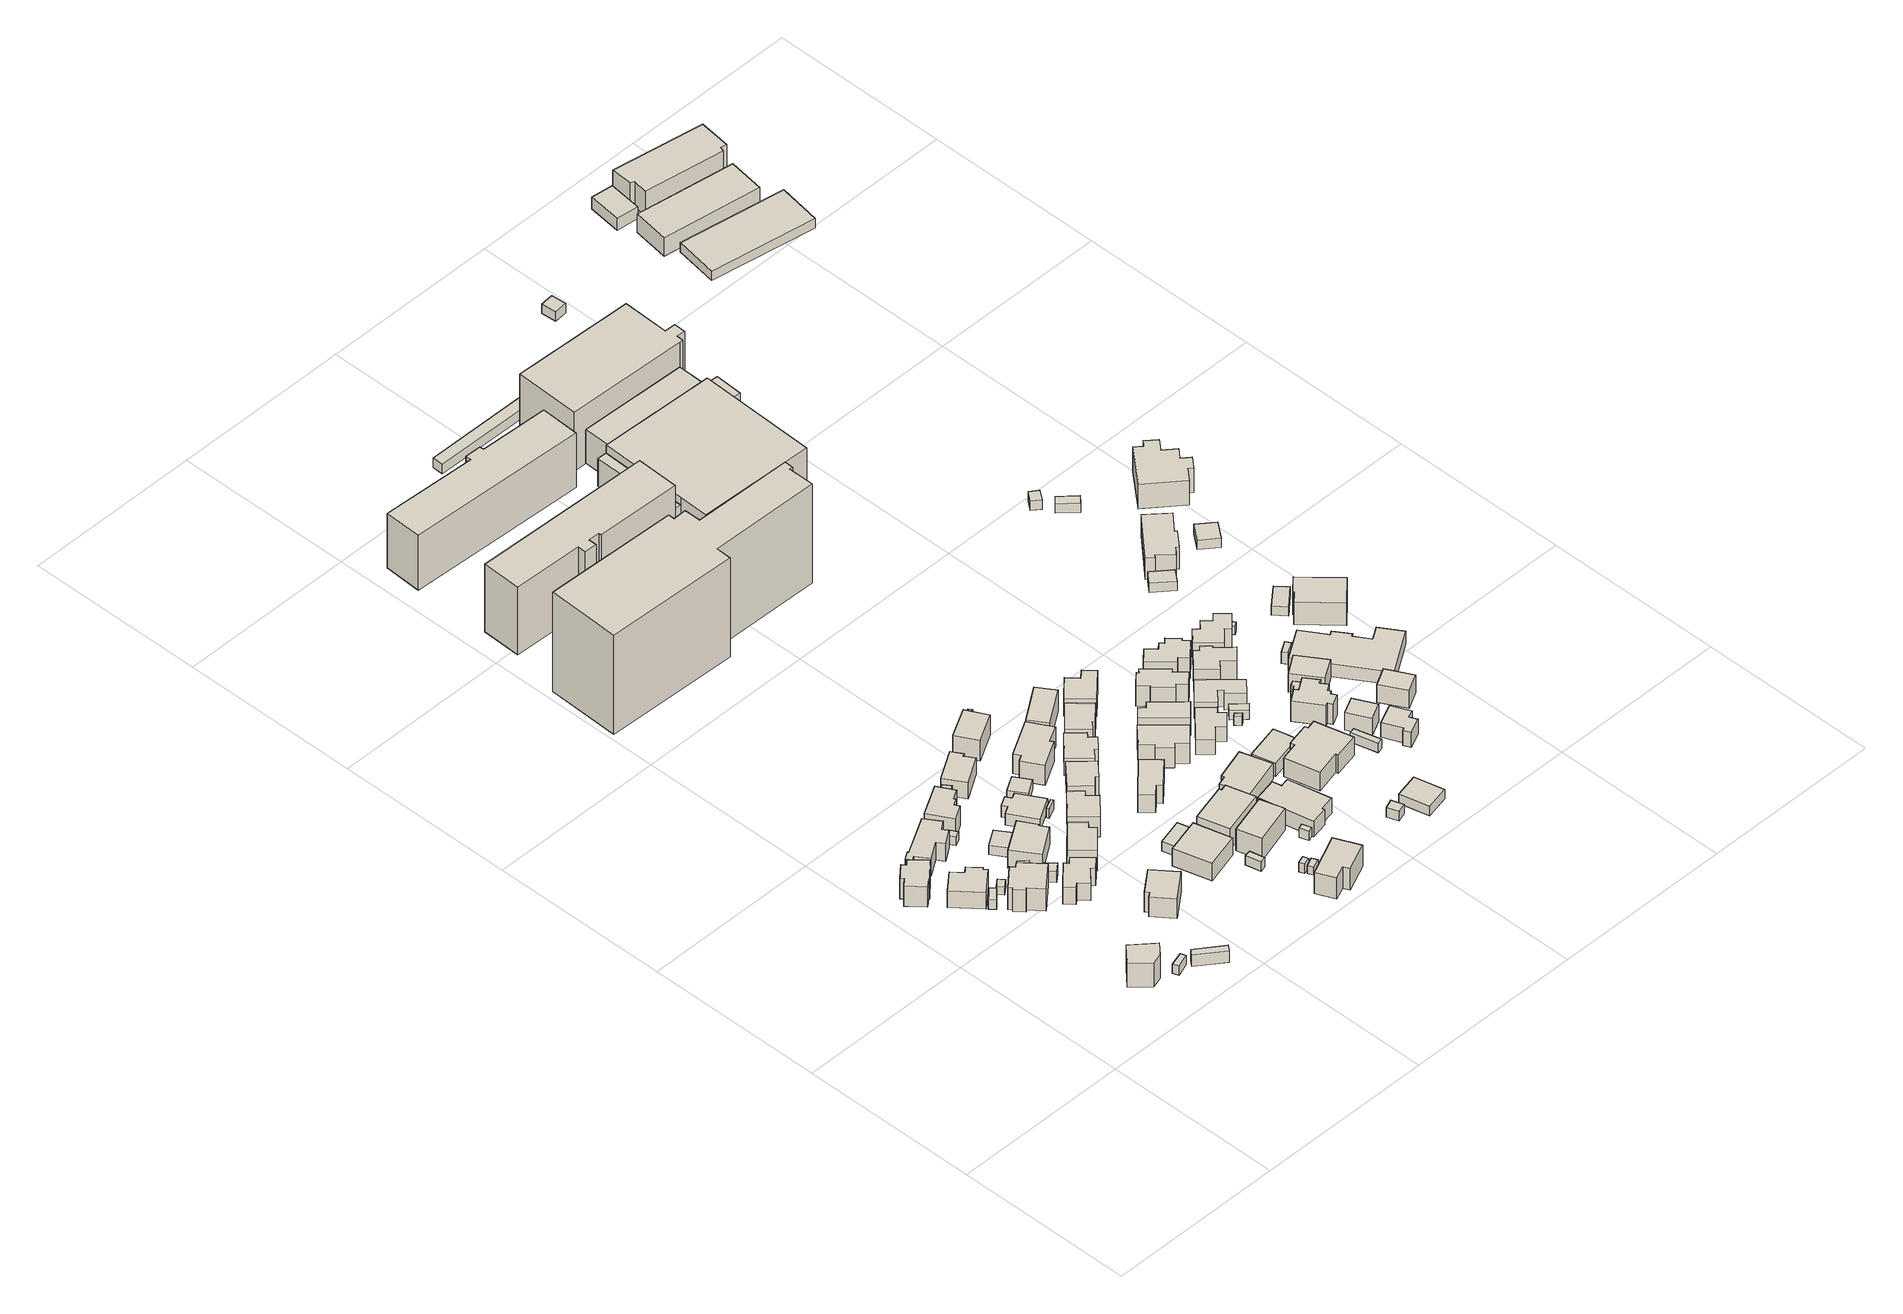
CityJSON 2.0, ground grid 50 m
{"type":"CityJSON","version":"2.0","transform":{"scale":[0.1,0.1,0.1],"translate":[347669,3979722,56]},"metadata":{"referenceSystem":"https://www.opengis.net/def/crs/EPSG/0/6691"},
"CityObjects":{
"building1":{"type":"Building","attributes":{"measuredHeight":8.4},"geometry":[{"type":"Solid","lod":"1","boundaries":[[[[0,1,2,3,4]],[[3,5,6,4]],[[2,7,5,3]],[[1,8,7,2]],[[0,9,8,1]],[[4,6,9,0]],[[5,7,8,9,6]]]]}]},
"building2":{"type":"Building","attributes":{"measuredHeight":7.8},"geometry":[{"type":"Solid","lod":"1","boundaries":[[[[10,11,12,13,14,15,16,17,18,19]],[[18,20,21,19]],[[17,22,20,18]],[[16,23,22,17]],[[15,24,23,16]],[[14,25,24,15]],[[13,26,25,14]],[[12,27,26,13]],[[11,28,27,12]],[[10,29,28,11]],[[19,21,29,10]],[[20,22,23,24,25,26,27,28,29,21]]]]}]},
"building3":{"type":"Building","attributes":{"measuredHeight":7.4},"geometry":[{"type":"Solid","lod":"1","boundaries":[[[[30,31,32,33,34,35,36,37]],[[36,38,39,37]],[[35,40,38,36]],[[34,41,40,35]],[[33,42,41,34]],[[32,43,42,33]],[[31,44,43,32]],[[30,45,44,31]],[[37,39,45,30]],[[38,40,41,42,43,44,45,39]]]]}]},
"building4":{"type":"Building","attributes":{"measuredHeight":3},"geometry":[{"type":"Solid","lod":"1","boundaries":[[[[46,47,48,49]],[[48,50,51,49]],[[47,52,50,48]],[[46,53,52,47]],[[49,51,53,46]],[[50,52,53,51]]]]}]},
"building5":{"type":"Building","attributes":{"measuredHeight":2.9},"geometry":[{"type":"Solid","lod":"1","boundaries":[[[[54,55,56,57]],[[56,58,59,57]],[[55,60,58,56]],[[54,61,60,55]],[[57,59,61,54]],[[58,60,61,59]]]]}]},
"building6":{"type":"Building","attributes":{"measuredHeight":2.5},"geometry":[{"type":"Solid","lod":"1","boundaries":[[[[62,63,64,65]],[[64,66,67,65]],[[63,68,66,64]],[[62,69,68,63]],[[65,67,69,62]],[[66,68,69,67]]]]}]},
"building7":{"type":"Building","attributes":{"measuredHeight":8.2},"geometry":[{"type":"Solid","lod":"1","boundaries":[[[[70,71,72,73,74,75,76,77,78,79]],[[78,80,81,79]],[[77,82,80,78]],[[76,83,82,77]],[[75,84,83,76]],[[74,85,84,75]],[[73,86,85,74]],[[72,87,86,73]],[[71,88,87,72]],[[70,89,88,71]],[[79,81,89,70]],[[80,82,83,84,85,86,87,88,89,81]]]]}]},
"building8":{"type":"Building","attributes":{"measuredHeight":3.7},"geometry":[{"type":"Solid","lod":"1","boundaries":[[[[90,91,92,93]],[[92,94,95,93]],[[91,96,94,92]],[[90,97,96,91]],[[93,95,97,90]],[[94,96,97,95]]]]}]},
"building9":{"type":"Building","attributes":{"measuredHeight":7.3},"geometry":[{"type":"Solid","lod":"1","boundaries":[[[[98,99,100,101,102,103,104,105,106,107,108,109]],[[108,110,111,109]],[[107,112,110,108]],[[106,113,112,107]],[[105,114,113,106]],[[104,115,114,105]],[[103,116,115,104]],[[102,117,116,103]],[[101,118,117,102]],[[100,119,118,101]],[[99,120,119,100]],[[98,121,120,99]],[[109,111,121,98]],[[110,112,113,114,115,116,117,118,119,120,121,111]]]]}]},
"building10":{"type":"Building","attributes":{"measuredHeight":4},"geometry":[{"type":"Solid","lod":"1","boundaries":[[[[122,123,124,125]],[[124,126,127,125]],[[123,128,126,124]],[[122,129,128,123]],[[125,127,129,122]],[[126,128,129,127]]]]}]},
"building11":{"type":"Building","attributes":{"measuredHeight":3.6},"geometry":[{"type":"Solid","lod":"1","boundaries":[[[[130,131,132,133]],[[132,134,135,133]],[[131,136,134,132]],[[130,137,136,131]],[[133,135,137,130]],[[134,136,137,135]]]]}]},
"building12":{"type":"Building","attributes":{"measuredHeight":2.8},"geometry":[{"type":"Solid","lod":"1","boundaries":[[[[138,139,140,141]],[[140,142,143,141]],[[139,144,142,140]],[[138,145,144,139]],[[141,143,145,138]],[[142,144,145,143]]]]}]},
"building13":{"type":"Building","attributes":{"measuredHeight":7},"geometry":[{"type":"Solid","lod":"1","boundaries":[[[[146,147,148,149,150,151,152,153,154,155]],[[154,156,157,155]],[[153,158,156,154]],[[152,159,158,153]],[[151,160,159,152]],[[150,161,160,151]],[[149,162,161,150]],[[148,163,162,149]],[[147,164,163,148]],[[146,165,164,147]],[[155,157,165,146]],[[156,158,159,160,161,162,163,164,165,157]]]]}]},
"building14":{"type":"Building","attributes":{"measuredHeight":3},"geometry":[{"type":"Solid","lod":"1","boundaries":[[[[166,167,168,169]],[[168,170,171,169]],[[167,172,170,168]],[[166,173,172,167]],[[169,171,173,166]],[[170,172,173,171]]]]}]},
"building15":{"type":"Building","attributes":{"measuredHeight":7.4},"geometry":[{"type":"Solid","lod":"1","boundaries":[[[[174,175,176,177,178,179]],[[178,180,181,179]],[[177,182,180,178]],[[176,183,182,177]],[[175,184,183,176]],[[174,185,184,175]],[[179,181,185,174]],[[180,182,183,184,185,181]]]]}]},
"building16":{"type":"Building","attributes":{"measuredHeight":7.4},"geometry":[{"type":"Solid","lod":"1","boundaries":[[[[186,187,188,189,190,191,192,193]],[[192,194,195,193]],[[191,196,194,192]],[[190,197,196,191]],[[189,198,197,190]],[[188,199,198,189]],[[187,200,199,188]],[[186,201,200,187]],[[193,195,201,186]],[[194,196,197,198,199,200,201,195]]]]}]},
"building17":{"type":"Building","attributes":{"measuredHeight":7.5},"geometry":[{"type":"Solid","lod":"1","boundaries":[[[[202,203,204,205,206,207]],[[206,208,209,207]],[[205,210,208,206]],[[204,211,210,205]],[[203,212,211,204]],[[202,213,212,203]],[[207,209,213,202]],[[208,210,211,212,213,209]]]]}]},
"building18":{"type":"Building","attributes":{"measuredHeight":7.8},"geometry":[{"type":"Solid","lod":"1","boundaries":[[[[214,215,216,217,218,219]],[[218,220,221,219]],[[217,222,220,218]],[[216,223,222,217]],[[215,224,223,216]],[[214,225,224,215]],[[219,221,225,214]],[[220,222,223,224,225,221]]]]}]},
"building19":{"type":"Building","attributes":{"measuredHeight":4.4},"geometry":[{"type":"Solid","lod":"1","boundaries":[[[[226,227,228,229]],[[228,230,231,229]],[[227,232,230,228]],[[226,233,232,227]],[[229,231,233,226]],[[230,232,233,231]]]]}]},
"building20":{"type":"Building","attributes":{"measuredHeight":2.8},"geometry":[{"type":"Solid","lod":"1","boundaries":[[[[234,235,236,237]],[[236,238,239,237]],[[235,240,238,236]],[[234,241,240,235]],[[237,239,241,234]],[[238,240,241,239]]]]}]},
"building21":{"type":"Building","attributes":{"measuredHeight":3.6},"geometry":[{"type":"Solid","lod":"1","boundaries":[[[[242,243,244,245,246,247,248,249]],[[248,250,251,249]],[[247,252,250,248]],[[246,253,252,247]],[[245,254,253,246]],[[244,255,254,245]],[[243,256,255,244]],[[242,257,256,243]],[[249,251,257,242]],[[250,252,253,254,255,256,257,251]]]]}]},
"building22":{"type":"Building","attributes":{"measuredHeight":7.2},"geometry":[{"type":"Solid","lod":"1","boundaries":[[[[258,259,260,261,262,263]],[[262,264,265,263]],[[261,266,264,262]],[[260,267,266,261]],[[259,268,267,260]],[[258,269,268,259]],[[263,265,269,258]],[[264,266,267,268,269,265]]]]}]},
"building23":{"type":"Building","attributes":{"measuredHeight":3},"geometry":[{"type":"Solid","lod":"1","boundaries":[[[[270,271,272,273]],[[272,274,275,273]],[[271,276,274,272]],[[270,277,276,271]],[[273,275,277,270]],[[274,276,277,275]]]]}]},
"building24":{"type":"Building","attributes":{"measuredHeight":7.9},"geometry":[{"type":"Solid","lod":"1","boundaries":[[[[278,279,280,281,282,283]],[[282,284,285,283]],[[281,286,284,282]],[[280,287,286,281]],[[279,288,287,280]],[[278,289,288,279]],[[283,285,289,278]],[[284,286,287,288,289,285]]]]}]},
"building25":{"type":"Building","attributes":{"measuredHeight":3},"geometry":[{"type":"Solid","lod":"1","boundaries":[[[[290,291,292,293]],[[292,294,295,293]],[[291,296,294,292]],[[290,297,296,291]],[[293,295,297,290]],[[294,296,297,295]]]]}]},
"building26":{"type":"Building","attributes":{"measuredHeight":7.1},"geometry":[{"type":"Solid","lod":"1","boundaries":[[[[298,299,300,301]],[[300,302,303,301]],[[299,304,302,300]],[[298,305,304,299]],[[301,303,305,298]],[[302,304,305,303]]]]}]},
"building27":{"type":"Building","attributes":{"measuredHeight":3.6},"geometry":[{"type":"Solid","lod":"1","boundaries":[[[[306,307,308,309]],[[308,310,311,309]],[[307,312,310,308]],[[306,313,312,307]],[[309,311,313,306]],[[310,312,313,311]]]]}]},
"building28":{"type":"Building","attributes":{"measuredHeight":3},"geometry":[{"type":"Solid","lod":"1","boundaries":[[[[314,315,316,317]],[[316,318,319,317]],[[315,320,318,316]],[[314,321,320,315]],[[317,319,321,314]],[[318,320,321,319]]]]}]},
"building29":{"type":"Building","attributes":{"measuredHeight":3},"geometry":[{"type":"Solid","lod":"1","boundaries":[[[[322,323,324,325]],[[324,326,327,325]],[[323,328,326,324]],[[322,329,328,323]],[[325,327,329,322]],[[326,328,329,327]]]]}]},
"building30":{"type":"Building","attributes":{"measuredHeight":7.3},"geometry":[{"type":"Solid","lod":"1","boundaries":[[[[330,331,332,333,334,335]],[[334,336,337,335]],[[333,338,336,334]],[[332,339,338,333]],[[331,340,339,332]],[[330,341,340,331]],[[335,337,341,330]],[[336,338,339,340,341,337]]]]}]},
"building31":{"type":"Building","attributes":{"measuredHeight":2.5},"geometry":[{"type":"Solid","lod":"1","boundaries":[[[[342,343,344,345]],[[344,346,347,345]],[[343,348,346,344]],[[342,349,348,343]],[[345,347,349,342]],[[346,348,349,347]]]]}]},
"building32":{"type":"Building","attributes":{"measuredHeight":8.1},"geometry":[{"type":"Solid","lod":"1","boundaries":[[[[350,351,352,353,354,355]],[[354,356,357,355]],[[353,358,356,354]],[[352,359,358,353]],[[351,360,359,352]],[[350,361,360,351]],[[355,357,361,350]],[[356,358,359,360,361,357]]]]}]},
"building33":{"type":"Building","attributes":{"measuredHeight":7.7},"geometry":[{"type":"Solid","lod":"1","boundaries":[[[[362,363,364,365]],[[364,366,367,365]],[[363,368,366,364]],[[362,369,368,363]],[[365,367,369,362]],[[366,368,369,367]]]]}]},
"building34":{"type":"Building","attributes":{"measuredHeight":7.8},"geometry":[{"type":"Solid","lod":"1","boundaries":[[[[370,371,372,373,374,375,376,377]],[[376,378,379,377]],[[375,380,378,376]],[[374,381,380,375]],[[373,382,381,374]],[[372,383,382,373]],[[371,384,383,372]],[[370,385,384,371]],[[377,379,385,370]],[[378,380,381,382,383,384,385,379]]]]}]},
"building35":{"type":"Building","attributes":{"measuredHeight":7.5},"geometry":[{"type":"Solid","lod":"1","boundaries":[[[[386,387,388,389]],[[388,390,391,389]],[[387,392,390,388]],[[386,393,392,387]],[[389,391,393,386]],[[390,392,393,391]]]]}]},
"building36":{"type":"Building","attributes":{"measuredHeight":7},"geometry":[{"type":"Solid","lod":"1","boundaries":[[[[394,395,396,397,398,399]],[[398,400,401,399]],[[397,402,400,398]],[[396,403,402,397]],[[395,404,403,396]],[[394,405,404,395]],[[399,401,405,394]],[[400,402,403,404,405,401]]]]}]},
"building37":{"type":"Building","attributes":{"measuredHeight":31.6},"geometry":[{"type":"Solid","lod":"1","boundaries":[[[[406,407,408,409,410,411,412,413,414,415,416,417]],[[416,418,419,417]],[[415,420,418,416]],[[414,421,420,415]],[[413,422,421,414]],[[412,423,422,413]],[[411,424,423,412]],[[410,425,424,411]],[[409,426,425,410]],[[408,427,426,409]],[[407,428,427,408]],[[406,429,428,407]],[[417,419,429,406]],[[418,420,421,422,423,424,425,426,427,428,429,419]]]]}]},
"building38":{"type":"Building","attributes":{"measuredHeight":7.1},"geometry":[{"type":"Solid","lod":"1","boundaries":[[[[430,431,432,433,434,435]],[[434,436,437,435]],[[433,438,436,434]],[[432,439,438,433]],[[431,440,439,432]],[[430,441,440,431]],[[435,437,441,430]],[[436,438,439,440,441,437]]]]}]},
"building39":{"type":"Building","attributes":{"measuredHeight":7.2},"geometry":[{"type":"Solid","lod":"1","boundaries":[[[[442,443,444,445,446,447,448,449]],[[448,450,451,449]],[[447,452,450,448]],[[446,453,452,447]],[[445,454,453,446]],[[444,455,454,445]],[[443,456,455,444]],[[442,457,456,443]],[[449,451,457,442]],[[450,452,453,454,455,456,457,451]]]]}]},
"building40":{"type":"Building","attributes":{"measuredHeight":3},"geometry":[{"type":"Solid","lod":"1","boundaries":[[[[458,459,460,461]],[[460,462,463,461]],[[459,464,462,460]],[[458,465,464,459]],[[461,463,465,458]],[[462,464,465,463]]]]}]},
"building41":{"type":"Building","attributes":{"measuredHeight":21.5},"geometry":[{"type":"Solid","lod":"1","boundaries":[[[[466,467,468,469,470,471,472,473,474,475,476]],[[475,477,478,476]],[[474,479,477,475]],[[473,480,479,474]],[[472,481,480,473]],[[471,482,481,472]],[[470,483,482,471]],[[469,484,483,470]],[[468,485,484,469]],[[467,486,485,468]],[[466,487,486,467]],[[476,478,487,466]],[[477,479,480,481,482,483,484,485,486,487,478]]]]}]},
"building42":{"type":"Building","attributes":{"measuredHeight":3},"geometry":[{"type":"Solid","lod":"1","boundaries":[[[[488,489,490,491]],[[490,492,493,491]],[[489,494,492,490]],[[488,495,494,489]],[[491,493,495,488]],[[492,494,495,493]]]]}]},
"building43":{"type":"Building","attributes":{"measuredHeight":7.4},"geometry":[{"type":"Solid","lod":"1","boundaries":[[[[496,497,498,499]],[[498,500,501,499]],[[497,502,500,498]],[[496,503,502,497]],[[499,501,503,496]],[[500,502,503,501]]]]}]},
"building44":{"type":"Building","attributes":{"measuredHeight":6.2},"geometry":[{"type":"Solid","lod":"1","boundaries":[[[[504,505,506,507,508,509,510,511]],[[510,512,513,511]],[[509,514,512,510]],[[508,515,514,509]],[[507,516,515,508]],[[506,517,516,507]],[[505,518,517,506]],[[504,519,518,505]],[[511,513,519,504]],[[512,514,515,516,517,518,519,513]]]]}]},
"building45":{"type":"Building","attributes":{"measuredHeight":7.2},"geometry":[{"type":"Solid","lod":"1","boundaries":[[[[520,521,522,523,524,525]],[[524,526,527,525]],[[523,528,526,524]],[[522,529,528,523]],[[521,530,529,522]],[[520,531,530,521]],[[525,527,531,520]],[[526,528,529,530,531,527]]]]}]},
"building46":{"type":"Building","attributes":{"name":"私立武蔵越生高等学校","measuredHeight":17.4},"geometry":[{"type":"Solid","lod":"1","boundaries":[[[[532,533,534,535,536,537,538,539]],[[538,540,541,539]],[[537,542,540,538]],[[536,543,542,537]],[[535,544,543,536]],[[534,545,544,535]],[[533,546,545,534]],[[532,547,546,533]],[[539,541,547,532]],[[540,542,543,544,545,546,547,541]]]]}]},
"building47":{"type":"Building","attributes":{"measuredHeight":6.9},"geometry":[{"type":"Solid","lod":"1","boundaries":[[[[548,549,550,551,552,553]],[[552,554,555,553]],[[551,556,554,552]],[[550,557,556,551]],[[549,558,557,550]],[[548,559,558,549]],[[553,555,559,548]],[[554,556,557,558,559,555]]]]}]},
"building48":{"type":"Building","attributes":{"measuredHeight":7.2},"geometry":[{"type":"Solid","lod":"1","boundaries":[[[[560,561,562,563,564,565,566,567]],[[566,568,569,567]],[[565,570,568,566]],[[564,571,570,565]],[[563,572,571,564]],[[562,573,572,563]],[[561,574,573,562]],[[560,575,574,561]],[[567,569,575,560]],[[568,570,571,572,573,574,575,569]]]]}]},
"building49":{"type":"Building","attributes":{"measuredHeight":6.7},"geometry":[{"type":"Solid","lod":"1","boundaries":[[[[576,577,578,579,580,581]],[[580,582,583,581]],[[579,584,582,580]],[[578,585,584,579]],[[577,586,585,578]],[[576,587,586,577]],[[581,583,587,576]],[[582,584,585,586,587,583]]]]}]},
"building50":{"type":"Building","attributes":{"measuredHeight":3},"geometry":[{"type":"Solid","lod":"1","boundaries":[[[[588,589,590,591]],[[590,592,593,591]],[[589,594,592,590]],[[588,595,594,589]],[[591,593,595,588]],[[592,594,595,593]]]]}]},
"building51":{"type":"Building","attributes":{"measuredHeight":9.4},"geometry":[{"type":"Solid","lod":"1","boundaries":[[[[596,597,598,599,600,601,602,603,604,605,606,607]],[[606,608,609,607]],[[605,610,608,606]],[[604,611,610,605]],[[603,612,611,604]],[[602,613,612,603]],[[601,614,613,602]],[[600,615,614,601]],[[599,616,615,600]],[[598,617,616,599]],[[597,618,617,598]],[[596,619,618,597]],[[607,609,619,596]],[[608,610,611,612,613,614,615,616,617,618,619,609]]]]}]},
"building52":{"type":"Building","attributes":{"measuredHeight":7.1},"geometry":[{"type":"Solid","lod":"1","boundaries":[[[[620,621,622,623,624,625]],[[624,626,627,625]],[[623,628,626,624]],[[622,629,628,623]],[[621,630,629,622]],[[620,631,630,621]],[[625,627,631,620]],[[626,628,629,630,631,627]]]]}]},
"building53":{"type":"Building","attributes":{"measuredHeight":6.5},"geometry":[{"type":"Solid","lod":"1","boundaries":[[[[632,633,634,635,636,637,638,639]],[[638,640,641,639]],[[637,642,640,638]],[[636,643,642,637]],[[635,644,643,636]],[[634,645,644,635]],[[633,646,645,634]],[[632,647,646,633]],[[639,641,647,632]],[[640,642,643,644,645,646,647,641]]]]}]},
"building54":{"type":"Building","attributes":{"measuredHeight":5.3},"geometry":[{"type":"Solid","lod":"1","boundaries":[[[[648,649,650,651]],[[650,652,653,651]],[[649,654,652,650]],[[648,655,654,649]],[[651,653,655,648]],[[652,654,655,653]]]]}]},
"building55":{"type":"Building","attributes":{"measuredHeight":7.8},"geometry":[{"type":"Solid","lod":"1","boundaries":[[[[656,657,658,659,660,661,662,663,664,665]],[[664,666,667,665]],[[663,668,666,664]],[[662,669,668,663]],[[661,670,669,662]],[[660,671,670,661]],[[659,672,671,660]],[[658,673,672,659]],[[657,674,673,658]],[[656,675,674,657]],[[665,667,675,656]],[[666,668,669,670,671,672,673,674,675,667]]]]}]},
"building56":{"type":"Building","attributes":{"measuredHeight":3},"geometry":[{"type":"Solid","lod":"1","boundaries":[[[[676,677,678,679]],[[678,680,681,679]],[[677,682,680,678]],[[676,683,682,677]],[[679,681,683,676]],[[680,682,683,681]]]]}]},
"building57":{"type":"Building","attributes":{"measuredHeight":7.1},"geometry":[{"type":"Solid","lod":"1","boundaries":[[[[684,685,686,687,688,689,690,691,692,693,694,695]],[[694,696,697,695]],[[693,698,696,694]],[[692,699,698,693]],[[691,700,699,692]],[[690,701,700,691]],[[689,702,701,690]],[[688,703,702,689]],[[687,704,703,688]],[[686,705,704,687]],[[685,706,705,686]],[[684,707,706,685]],[[695,697,707,684]],[[696,698,699,700,701,702,703,704,705,706,707,697]]]]}]},
"building58":{"type":"Building","attributes":{"measuredHeight":3},"geometry":[{"type":"Solid","lod":"1","boundaries":[[[[708,709,710,711]],[[710,712,713,711]],[[709,714,712,710]],[[708,715,714,709]],[[711,713,715,708]],[[712,714,715,713]]]]}]},
"building59":{"type":"Building","attributes":{"measuredHeight":3},"geometry":[{"type":"Solid","lod":"1","boundaries":[[[[716,717,718,719]],[[718,720,721,719]],[[717,722,720,718]],[[716,723,722,717]],[[719,721,723,716]],[[720,722,723,721]]]]}]},
"building60":{"type":"Building","attributes":{"measuredHeight":7.1},"geometry":[{"type":"Solid","lod":"1","boundaries":[[[[724,725,726,727,728,729,730,731]],[[730,732,733,731]],[[729,734,732,730]],[[728,735,734,729]],[[727,736,735,728]],[[726,737,736,727]],[[725,738,737,726]],[[724,739,738,725]],[[731,733,739,724]],[[732,734,735,736,737,738,739,733]]]]}]},
"building61":{"type":"Building","attributes":{"measuredHeight":3},"geometry":[{"type":"Solid","lod":"1","boundaries":[[[[740,741,742,743]],[[742,744,745,743]],[[741,746,744,742]],[[740,747,746,741]],[[743,745,747,740]],[[744,746,747,745]]]]}]},
"building62":{"type":"Building","attributes":{"measuredHeight":7.9},"geometry":[{"type":"Solid","lod":"1","boundaries":[[[[748,749,750,751,752,753,754,755,756,757,758,759]],[[758,760,761,759]],[[757,762,760,758]],[[756,763,762,757]],[[755,764,763,756]],[[754,765,764,755]],[[753,766,765,754]],[[752,767,766,753]],[[751,768,767,752]],[[750,769,768,751]],[[749,770,769,750]],[[748,771,770,749]],[[759,761,771,748]],[[760,762,763,764,765,766,767,768,769,770,771,761]]]]}]},
"building63":{"type":"Building","attributes":{"measuredHeight":8},"geometry":[{"type":"Solid","lod":"1","boundaries":[[[[772,773,774,775,776,777,778,779,780,781]],[[780,782,783,781]],[[779,784,782,780]],[[778,785,784,779]],[[777,786,785,778]],[[776,787,786,777]],[[775,788,787,776]],[[774,789,788,775]],[[773,790,789,774]],[[772,791,790,773]],[[781,783,791,772]],[[782,784,785,786,787,788,789,790,791,783]]]]}]},
"building64":{"type":"Building","attributes":{"measuredHeight":7.6},"geometry":[{"type":"Solid","lod":"1","boundaries":[[[[792,793,794,795,796,797,798,799,800,801,802,803,804,805,806,807]],[[806,808,809,807]],[[805,810,808,806]],[[804,811,810,805]],[[803,812,811,804]],[[802,813,812,803]],[[801,814,813,802]],[[800,815,814,801]],[[799,816,815,800]],[[798,817,816,799]],[[797,818,817,798]],[[796,819,818,797]],[[795,820,819,796]],[[794,821,820,795]],[[793,822,821,794]],[[792,823,822,793]],[[807,809,823,792]],[[808,810,811,812,813,814,815,816,817,818,819,820,821,822,823,809]]]]}]},
"building65":{"type":"Building","attributes":{"measuredHeight":3},"geometry":[{"type":"Solid","lod":"1","boundaries":[[[[824,825,826,827]],[[826,828,829,827]],[[825,830,828,826]],[[824,831,830,825]],[[827,829,831,824]],[[828,830,831,829]]]]}]},
"building66":{"type":"Building","attributes":{"measuredHeight":7.2},"geometry":[{"type":"Solid","lod":"1","boundaries":[[[[832,833,834,835]],[[834,836,837,835]],[[833,838,836,834]],[[832,839,838,833]],[[835,837,839,832]],[[836,838,839,837]]]]}]},
"building67":{"type":"Building","attributes":{"measuredHeight":5.3},"geometry":[{"type":"Solid","lod":"1","boundaries":[[[[840,796,795,841,842,843]],[[842,844,845,843]],[[841,846,844,842]],[[795,847,846,841]],[[796,848,847,795]],[[840,849,848,796]],[[843,845,849,840]],[[844,846,847,848,849,845]]]]}]},
"building68":{"type":"Building","attributes":{"measuredHeight":4.8},"geometry":[{"type":"Solid","lod":"1","boundaries":[[[[850,851,852,853,854,855,856,857]],[[856,858,859,857]],[[855,860,858,856]],[[854,861,860,855]],[[853,862,861,854]],[[852,863,862,853]],[[851,864,863,852]],[[850,865,864,851]],[[857,859,865,850]],[[858,860,861,862,863,864,865,859]]]]}]},
"building69":{"type":"Building","attributes":{"measuredHeight":14.6},"geometry":[{"type":"Solid","lod":"1","boundaries":[[[[866,867,868,869,870]],[[869,871,872,870]],[[868,873,871,869]],[[867,874,873,868]],[[866,875,874,867]],[[870,872,875,866]],[[871,873,874,875,872]]]]}]},
"building70":{"type":"Building","attributes":{"measuredHeight":7.9},"geometry":[{"type":"Solid","lod":"1","boundaries":[[[[876,877,878,879,880,881,882,883,884,885]],[[884,886,887,885]],[[883,888,886,884]],[[882,889,888,883]],[[881,890,889,882]],[[880,891,890,881]],[[879,892,891,880]],[[878,893,892,879]],[[877,894,893,878]],[[876,895,894,877]],[[885,887,895,876]],[[886,888,889,890,891,892,893,894,895,887]]]]}]},
"building71":{"type":"Building","attributes":{"measuredHeight":7.5},"geometry":[{"type":"Solid","lod":"1","boundaries":[[[[896,897,898,899]],[[898,900,901,899]],[[897,902,900,898]],[[896,903,902,897]],[[899,901,903,896]],[[900,902,903,901]]]]}]},
"building72":{"type":"Building","attributes":{"measuredHeight":5.7},"geometry":[{"type":"Solid","lod":"1","boundaries":[[[[904,905,906,907]],[[906,908,909,907]],[[905,910,908,906]],[[904,911,910,905]],[[907,909,911,904]],[[908,910,911,909]]]]}]},
"building73":{"type":"Building","attributes":{"measuredHeight":12.9},"geometry":[{"type":"Solid","lod":"1","boundaries":[[[[912,913,914,915]],[[914,916,917,915]],[[913,918,916,914]],[[912,919,918,913]],[[915,917,919,912]],[[916,918,919,917]]]]}]},
"building74":{"type":"Building","attributes":{"measuredHeight":3.7},"geometry":[{"type":"Solid","lod":"1","boundaries":[[[[920,921,922,923]],[[922,924,925,923]],[[921,926,924,922]],[[920,927,926,921]],[[923,925,927,920]],[[924,926,927,925]]]]}]},
"building75":{"type":"Building","attributes":{"measuredHeight":2.7},"geometry":[{"type":"Solid","lod":"1","boundaries":[[[[928,929,930,931]],[[930,932,933,931]],[[929,934,932,930]],[[928,935,934,929]],[[931,933,935,928]],[[932,934,935,933]]]]}]},
"building76":{"type":"Building","attributes":{"measuredHeight":18.7},"geometry":[{"type":"Solid","lod":"1","boundaries":[[[[936,937,938,939,940,941,942,943,944]],[[943,945,946,944]],[[942,947,945,943]],[[941,948,947,942]],[[940,949,948,941]],[[939,950,949,940]],[[938,951,950,939]],[[937,952,951,938]],[[936,953,952,937]],[[944,946,953,936]],[[945,947,948,949,950,951,952,953,946]]]]}]},
"building77":{"type":"Building","attributes":{"measuredHeight":5.3},"geometry":[{"type":"Solid","lod":"1","boundaries":[[[[954,955,956,957,958,959,960,961,962,963]],[[962,964,965,963]],[[961,966,964,962]],[[960,967,966,961]],[[959,968,967,960]],[[958,969,968,959]],[[957,970,969,958]],[[956,971,970,957]],[[955,972,971,956]],[[954,973,972,955]],[[963,965,973,954]],[[964,966,967,968,969,970,971,972,973,965]]]]}]},
"building78":{"type":"Building","attributes":{"measuredHeight":3},"geometry":[{"type":"Solid","lod":"1","boundaries":[[[[974,975,976,977]],[[976,978,979,977]],[[975,980,978,976]],[[974,981,980,975]],[[977,979,981,974]],[[978,980,981,979]]]]}]},
"building79":{"type":"Building","attributes":{"measuredHeight":4.2},"geometry":[{"type":"Solid","lod":"1","boundaries":[[[[982,983,984,985]],[[984,986,987,985]],[[983,988,986,984]],[[982,989,988,983]],[[985,987,989,982]],[[986,988,989,987]]]]}]},
"building80":{"type":"Building","attributes":{"measuredHeight":2.9},"geometry":[{"type":"Solid","lod":"1","boundaries":[[[[990,991,992,993]],[[992,994,995,993]],[[991,996,994,992]],[[990,997,996,991]],[[993,995,997,990]],[[994,996,997,995]]]]}]},
"building81":{"type":"Building","attributes":{"measuredHeight":8.3},"geometry":[{"type":"Solid","lod":"1","boundaries":[[[[998,999,1000,1001,1002,1003,1004,1005,1006,1007]],[[1006,1008,1009,1007]],[[1005,1010,1008,1006]],[[1004,1011,1010,1005]],[[1003,1012,1011,1004]],[[1002,1013,1012,1003]],[[1001,1014,1013,1002]],[[1000,1015,1014,1001]],[[999,1016,1015,1000]],[[998,1017,1016,999]],[[1007,1009,1017,998]],[[1008,1010,1011,1012,1013,1014,1015,1016,1017,1009]]]]}]},
"building82":{"type":"Building","attributes":{"measuredHeight":8.5},"geometry":[{"type":"Solid","lod":"1","boundaries":[[[[1018,1019,1020,1021,1022,1023]],[[1022,1024,1025,1023]],[[1021,1026,1024,1022]],[[1020,1027,1026,1021]],[[1019,1028,1027,1020]],[[1018,1029,1028,1019]],[[1023,1025,1029,1018]],[[1024,1026,1027,1028,1029,1025]]]]}]},
"building83":{"type":"Building","attributes":{"measuredHeight":5.6},"geometry":[{"type":"Solid","lod":"1","boundaries":[[[[1030,1031,1032,1033]],[[1032,1034,1035,1033]],[[1031,1036,1034,1032]],[[1030,1037,1036,1031]],[[1033,1035,1037,1030]],[[1034,1036,1037,1035]]]]}]},
"building84":{"type":"Building","attributes":{"measuredHeight":3},"geometry":[{"type":"Solid","lod":"1","boundaries":[[[[1038,1039,1040,1041]],[[1040,1042,1043,1041]],[[1039,1044,1042,1040]],[[1038,1045,1044,1039]],[[1041,1043,1045,1038]],[[1042,1044,1045,1043]]]]}]},
"building85":{"type":"Building","attributes":{"measuredHeight":3},"geometry":[{"type":"Solid","lod":"1","boundaries":[[[[1046,1047,1048,1049]],[[1048,1050,1051,1049]],[[1047,1052,1050,1048]],[[1046,1053,1052,1047]],[[1049,1051,1053,1046]],[[1050,1052,1053,1051]]]]}]},
"building86":{"type":"Building","attributes":{"measuredHeight":3},"geometry":[{"type":"Solid","lod":"1","boundaries":[[[[1054,1055,1056,1057]],[[1056,1058,1059,1057]],[[1055,1060,1058,1056]],[[1054,1061,1060,1055]],[[1057,1059,1061,1054]],[[1058,1060,1061,1059]]]]}]},
"building87":{"type":"Building","attributes":{"measuredHeight":3},"geometry":[{"type":"Solid","lod":"1","boundaries":[[[[1062,1063,1064,1065]],[[1064,1066,1067,1065]],[[1063,1068,1066,1064]],[[1062,1069,1068,1063]],[[1065,1067,1069,1062]],[[1066,1068,1069,1067]]]]}]},
"building88":{"type":"Building","attributes":{"measuredHeight":9.3},"geometry":[{"type":"Solid","lod":"1","boundaries":[[[[1070,1071,1072,1073,1074,1075,1076,1077,1078,1079,1080,1081]],[[1080,1082,1083,1081]],[[1079,1084,1082,1080]],[[1078,1085,1084,1079]],[[1077,1086,1085,1078]],[[1076,1087,1086,1077]],[[1075,1088,1087,1076]],[[1074,1089,1088,1075]],[[1073,1090,1089,1074]],[[1072,1091,1090,1073]],[[1071,1092,1091,1072]],[[1070,1093,1092,1071]],[[1081,1083,1093,1070]],[[1082,1084,1085,1086,1087,1088,1089,1090,1091,1092,1093,1083]]]]}]},
"building89":{"type":"Building","attributes":{"measuredHeight":4.4},"geometry":[{"type":"Solid","lod":"1","boundaries":[[[[1094,1095,1096,1097]],[[1096,1098,1099,1097]],[[1095,1100,1098,1096]],[[1094,1101,1100,1095]],[[1097,1099,1101,1094]],[[1098,1100,1101,1099]]]]}]},
"building90":{"type":"Building","attributes":{"measuredHeight":3},"geometry":[{"type":"Solid","lod":"1","boundaries":[[[[1102,1103,1104,1105]],[[1104,1106,1107,1105]],[[1103,1108,1106,1104]],[[1102,1109,1108,1103]],[[1105,1107,1109,1102]],[[1106,1108,1109,1107]]]]}]},
"building91":{"type":"Building","attributes":{"measuredHeight":8.5},"geometry":[{"type":"Solid","lod":"1","boundaries":[[[[1110,1111,1112,1113]],[[1112,1114,1115,1113]],[[1111,1116,1114,1112]],[[1110,1117,1116,1111]],[[1113,1115,1117,1110]],[[1114,1116,1117,1115]]]]}]},
"building92":{"type":"Building","attributes":{"measuredHeight":8},"geometry":[{"type":"Solid","lod":"1","boundaries":[[[[1118,1119,1120,1121,1122,1123,1124,1125]],[[1124,1126,1127,1125]],[[1123,1128,1126,1124]],[[1122,1129,1128,1123]],[[1121,1130,1129,1122]],[[1120,1131,1130,1121]],[[1119,1132,1131,1120]],[[1118,1133,1132,1119]],[[1125,1127,1133,1118]],[[1126,1128,1129,1130,1131,1132,1133,1127]]]]}]}
},
"vertices":[
[297,143,45],[268,113,45],[237,104,45],[194,148,45],[239,194,45],[194,148,120],[239,194,120],[237,104,120],[268,113,120],[297,143,120],
[131,724,56],[84,680,56],[82,682,56],[61,664,56],[24,706,56],[43,723,56],[36,730,56],[72,762,56],[81,752,56],[93,763,56],[81,752,120],[93,763,120],[72,762,120],[36,730,120],[43,723,120],[24,706,120],[61,664,120],[82,682,120],[84,680,120],[131,724,120],
[142,673,55],[166,645,55],[180,658,55],[207,626,55],[203,622,55],[211,613,55],[151,562,55],[92,631,55],[151,562,108],[92,631,108],[211,613,108],[203,622,108],[207,626,108],[180,658,108],[166,645,108],[142,673,108],
[184,585,56],[196,571,56],[166,543,56],[153,557,56],[166,543,86],[153,557,86],[196,571,86],[184,585,86],
[337,114,49],[342,99,49],[304,86,49],[298,102,49],[304,86,78],[298,102,78],[342,99,78],[337,114,78],
[221,594,58],[234,579,58],[213,562,58],[201,577,58],[213,562,83],[201,577,83],[234,579,83],[221,594,83],
[310,514,54],[244,457,54],[214,493,54],[209,489,54],[188,512,54],[192,516,54],[185,525,54],[239,572,54],[249,561,54],[261,571,54],[249,561,124],[261,571,124],[239,572,124],[185,525,124],[192,516,124],[188,512,124],[209,489,124],[214,493,124],[244,457,124],[310,514,124],
[430,49,48],[418,33,48],[347,86,48],[359,102,48],[347,86,84],[359,102,84],[418,33,84],[430,49,84],
[227,843,55],[255,800,55],[232,784,55],[242,769,55],[203,743,55],[190,763,55],[143,732,55],[120,767,55],[110,760,55],[100,775,55],[120,788,55],[122,785,55],[120,788,111],[122,785,111],[100,775,111],[110,760,111],[120,767,111],[143,732,111],[190,763,111],[203,743,111],[242,769,111],[232,784,111],[255,800,111],[227,843,111],
[307,573,59],[289,552,59],[267,571,59],[285,592,59],[267,571,98],[285,592,98],[289,552,98],[307,573,98],
[330,547,57],[350,523,57],[328,505,57],[308,528,57],[328,505,93],[308,528,93],[350,523,93],[330,547,93],
[263,789,58],[274,769,58],[256,760,58],[245,781,58],[256,760,85],[245,781,85],[274,769,85],[263,789,85],
[329,441,42],[318,431,42],[296,455,42],[357,511,42],[366,501,42],[381,514,42],[424,469,42],[396,443,42],[387,453,42],[351,417,42],[387,453,96],[351,417,96],[396,443,96],[424,469,96],[381,514,96],[366,501,96],[357,511,96],[296,455,96],[318,431,96],[329,441,96],
[332,714,57],[359,673,57],[314,644,57],[287,685,57],[314,644,87],[287,685,87],[359,673,87],[332,714,87],
[285,621,58],[372,677,58],[399,630,58],[396,628,58],[410,605,58],[330,552,58],[410,605,114],[330,552,114],[396,628,114],[399,630,114],[372,677,114],[285,621,114],
[239,847,54],[323,894,54],[349,848,54],[323,833,54],[326,827,54],[309,817,54],[316,804,54],[276,781,54],[316,804,116],[276,781,116],[309,817,116],[326,827,116],[323,833,116],[349,848,116],[323,894,116],[239,847,116],
[406,282,40],[418,291,40],[411,301,40],[472,349,40],[521,287,40],[447,230,40],[521,287,103],[447,230,103],[472,349,103],[411,301,103],[418,291,103],[406,282,103],
[490,558,41],[478,546,41],[492,531,41],[435,476,41],[386,527,41],[456,594,41],[386,527,106],[456,594,106],[435,476,106],[492,531,106],[478,546,106],[490,558,106],
[351,898,56],[365,877,56],[345,864,56],[332,886,56],[345,864,100],[332,886,100],[365,877,100],[351,898,100],
[346,912,55],[353,902,55],[337,892,55],[331,902,55],[337,892,83],[331,902,83],[353,902,83],[346,912,83],
[428,769,56],[437,753,56],[453,761,56],[493,692,56],[429,655,56],[387,728,56],[409,740,56],[401,754,56],[409,740,93],[401,754,93],[387,728,93],[429,655,93],[493,692,93],[453,761,93],[437,753,93],[428,769,93],
[457,927,56],[450,923,56],[466,897,56],[392,852,56],[358,908,56],[439,957,56],[358,908,108],[439,957,108],[392,852,108],[466,897,108],[450,923,108],[457,927,108],
[500,690,57],[504,683,57],[474,669,57],[471,676,57],[474,669,87],[471,676,87],[504,683,87],[500,690,87],
[562,638,42],[551,627,42],[575,603,42],[523,551,42],[469,606,42],[531,668,42],[469,606,106],[531,668,106],[523,551,106],[575,603,106],[551,627,106],[562,638,106],
[494,810,56],[521,767,56],[480,741,56],[452,785,56],[480,741,86],[452,785,86],[521,767,86],[494,810,86],
[667,390,39],[694,287,39],[597,261,39],[570,364,39],[597,261,94],[570,364,94],[694,287,94],[667,390,94],
[672,395,38],[601,376,38],[590,417,38],[661,436,38],[590,417,69],[661,436,69],[601,376,69],[672,395,69],
[706,245,41],[715,204,41],[698,200,41],[689,242,41],[698,200,71],[689,242,71],[715,204,71],[706,245,71],
[775,140,46],[780,125,46],[759,118,46],[754,132,46],[759,118,76],[754,132,76],[780,125,76],[775,140,76],
[657,688,45],[619,648,45],[613,654,45],[592,634,45],[545,679,45],[604,740,45],[545,679,105],[604,740,105],[592,634,105],[613,654,105],[619,648,105],[657,688,105],
[788,125,47],[795,109,47],[769,98,47],[763,113,47],[769,98,72],[763,113,72],[795,109,72],[788,125,72],
[871,38,45],[793,3,45],[785,20,45],[749,4,45],[726,55,45],[840,107,45],[726,55,113],[840,107,113],[749,4,113],[785,20,113],[793,3,113],[871,38,113],
[586,967,54],[506,923,54],[474,981,54],[555,1025,54],[474,981,119],[555,1025,119],[506,923,119],[586,967,119],
[626,893,56],[662,829,56],[618,805,56],[623,796,56],[550,755,56],[519,809,56],[536,819,56],[526,837,56],[536,819,119],[526,837,119],[519,809,119],[550,755,119],[623,796,119],[618,805,119],[662,829,119],[626,893,119],
[840,258,40],[728,225,40],[709,292,40],[820,324,40],[709,292,109],[820,324,109],[728,225,109],[840,258,109],
[786,420,38],[788,413,38],[805,418,38],[827,339,38],[705,306,38],[682,392,38],[705,306,103],[682,392,103],[827,339,103],[805,418,103],[788,413,103],[786,420,103],
[390,1817,22],[389,1799,22],[427,1800,22],[427,1753,22],[708,1747,22],[707,1721,22],[698,1722,22],[698,1649,22],[385,1655,22],[383,1612,22],[5,1624,22],[12,1829,22],[5,1624,338],[12,1829,338],[383,1612,338],[385,1655,338],[698,1649,338],[698,1722,338],[707,1721,338],[708,1747,338],[427,1753,338],[427,1800,338],[389,1799,338],[390,1817,338],
[775,587,39],[709,527,39],[698,539,39],[674,517,39],[645,548,39],[734,631,39],[645,548,95],[734,631,95],[674,517,95],[698,539,95],[709,527,95],[775,587,95],
[713,776,47],[703,765,47],[720,748,47],[690,718,47],[683,724,47],[662,703,47],[612,753,47],[674,815,47],[612,753,100],[674,815,100],[662,703,100],[683,724,100],[690,718,100],[720,748,100],[703,765,100],[713,776,100],
[591,1044,54],[598,1035,54],[582,1024,54],[576,1033,54],[582,1024,84],[576,1033,84],[598,1035,84],[591,1044,84],
[554,2069,23],[553,2033,23],[550,1950,23],[308,1957,23],[308,1964,23],[277,1965,23],[277,1942,23],[241,1943,23],[242,1967,23],[45,1973,23],[49,2083,23],[45,1973,238],[49,2083,238],[242,1967,238],[241,1943,238],[277,1942,238],[277,1965,238],[308,1964,238],[308,1957,238],[550,1950,238],[553,2033,238],[554,2069,238],
[857,222,41],[865,197,41],[851,192,41],[843,217,41],[851,192,71],[843,217,71],[865,197,71],[857,222,71],
[756,911,53],[661,847,53],[629,894,53],[724,959,53],[629,894,120],[724,959,120],[661,847,120],[756,911,120],
[900,358,40],[905,333,40],[930,338,40],[955,219,40],[915,211,40],[916,204,40],[868,194,40],[837,345,40],[868,194,89],[837,345,89],[916,204,89],[915,211,89],[955,219,89],[930,338,89],[905,333,89],[900,358,89],
[683,820,49],[748,883,49],[798,830,49],[751,786,49],[746,791,49],[728,773,49],[746,791,102],[728,773,102],[751,786,102],[798,830,102],[748,883,102],[683,820,102],
[317,2387,20],[318,2403,20],[363,2402,20],[364,2390,20],[558,2382,20],[553,2273,20],[46,2295,20],[51,2400,20],[46,2295,194],[51,2400,194],[553,2273,194],[558,2382,194],[364,2390,194],[363,2402,194],[318,2403,194],[317,2387,194],
[921,485,38],[947,400,38],[832,366,38],[809,442,38],[835,450,38],[833,458,38],[835,450,88],[833,458,88],[809,442,88],[832,366,88],[947,400,88],[921,485,88],
[848,574,42],[823,599,42],[813,589,42],[781,622,42],[788,629,42],[760,657,42],[809,706,42],[893,618,42],[809,706,106],[893,618,106],[760,657,106],[788,629,106],[781,622,106],[813,589,106],[823,599,106],[848,574,106],
[832,911,51],[852,929,51],[878,900,51],[806,835,51],[754,892,51],[806,940,51],[754,892,107],[806,940,107],[806,835,107],[878,900,107],[852,929,107],[832,911,107],
[1058,127,43],[1069,95,43],[1043,86,43],[1032,117,43],[1043,86,73],[1032,117,73],[1069,95,73],[1058,127,73],
[587,2103,21],[591,2239,21],[617,2238,21],[609,1989,21],[589,1990,21],[590,2032,21],[553,2033,21],[554,2060,21],[584,2060,21],[584,2068,21],[287,2076,21],[287,2111,21],[287,2076,110],[287,2111,110],[584,2068,110],[584,2060,110],[554,2060,110],[553,2033,110],[590,2032,110],[589,1990,110],[609,1989,110],[617,2238,110],[591,2239,110],[587,2103,110],
[830,726,44],[856,751,44],[870,737,44],[884,750,44],[957,676,44],[917,638,44],[957,676,100],[917,638,100],[884,750,100],[870,737,100],[856,751,100],[830,726,100],
[996,628,40],[983,615,40],[998,599,40],[963,565,40],[944,585,40],[912,554,40],[881,587,40],[960,664,40],[881,587,87],[960,664,87],[912,554,87],[944,585,87],[963,565,87],[998,599,87],[983,615,87],[996,628,87],
[957,401,39],[941,465,39],[1038,488,39],[1053,424,39],[1038,488,80],[1053,424,80],[941,465,80],[957,401,80],
[1080,426,41],[1082,417,41],[1107,423,41],[1133,318,41],[1064,302,41],[1062,309,41],[991,291,41],[968,387,41],[1018,399,41],[1015,411,41],[1018,399,100],[1015,411,100],[968,387,100],[991,291,100],[1062,309,100],[1064,302,100],[1133,318,100],[1107,423,100],[1082,417,100],[1080,426,100],
[1153,144,42],[1172,63,42],[1106,47,42],[1087,129,42],[1106,47,72],[1087,129,72],[1172,63,72],[1153,144,72],
[988,712,47],[966,734,47],[959,727,47],[917,769,47],[922,773,47],[898,797,47],[931,828,47],[936,823,47],[945,832,47],[999,776,47],[992,769,47],[1019,741,47],[992,769,111],[1019,741,111],[999,776,111],[945,832,111],[936,823,111],[931,828,111],[898,797,111],[922,773,111],[917,769,111],[959,727,111],[966,734,111],[988,712,111],
[1022,598,40],[1035,584,40],[1027,577,40],[1014,592,40],[1027,577,70],[1014,592,70],[1035,584,70],[1022,598,70],
[1070,596,40],[1054,580,40],[1020,613,40],[1036,629,40],[1020,613,70],[1036,629,70],[1054,580,70],[1070,596,70],
[1023,729,40],[1108,642,40],[1074,608,40],[1037,645,40],[1045,653,40],[1034,664,40],[1005,635,40],[967,674,40],[1005,635,91],[967,674,91],[1034,664,91],[1045,653,91],[1037,645,91],[1074,608,91],[1108,642,91],[1023,729,91],
[1176,361,41],[1195,288,41],[1179,284,41],[1160,357,41],[1179,284,71],[1160,357,71],[1195,288,71],[1176,361,71],
[1052,770,48],[1033,791,48],[1022,781,48],[968,840,48],[1000,869,48],[1023,844,48],[1039,858,48],[1048,848,48],[1060,859,48],[1088,829,48],[1083,825,48],[1096,810,48],[1083,825,114],[1096,810,114],[1088,829,114],[1060,859,114],[1048,848,114],[1039,858,114],[1023,844,114],[1000,869,114],[968,840,114],[1022,781,114],[1033,791,114],[1052,770,114],
[1122,686,43],[1094,714,43],[1074,694,43],[1031,738,43],[1078,784,43],[1088,773,43],[1098,783,43],[1120,762,43],[1116,758,43],[1156,719,43],[1116,758,112],[1156,719,112],[1120,762,112],[1098,783,112],[1088,773,112],[1078,784,112],[1031,738,112],[1074,694,112],[1094,714,112],[1122,686,112],
[1119,509,36],[1154,533,36],[1160,523,36],[1165,526,36],[1192,544,36],[1196,546,36],[1220,510,36],[1210,504,36],[1223,485,36],[1205,473,36],[1210,465,36],[1202,460,36],[1210,446,36],[1180,430,36],[1173,443,36],[1165,439,36],[1173,443,100],[1165,439,100],[1180,430,100],[1210,446,100],[1202,460,100],[1210,465,100],[1205,473,100],[1223,485,100],[1210,504,100],[1220,510,100],[1196,546,100],[1192,544,100],[1165,526,100],[1160,523,100],[1154,533,100],[1119,509,100],
[740,2565,12],[740,2533,12],[377,2536,12],[378,2567,12],[377,2536,42],[378,2567,42],[740,2533,42],[740,2565,42],
[1227,418,40],[1257,358,40],[1211,335,40],[1181,395,40],[1211,335,96],[1181,395,96],[1257,358,96],[1227,418,96],
[1181,562,36],[1157,539,36],[1170,548,36],[1166,554,36],[1170,548,89],[1166,554,89],[1157,539,89],[1165,526,89],[1192,544,89],[1181,562,89],
[1279,344,39],[1302,293,39],[1282,284,39],[1291,263,39],[1247,243,39],[1238,262,39],[1246,266,39],[1223,318,39],[1246,266,86],[1223,318,86],[1238,262,86],[1247,243,86],[1291,263,86],[1282,284,86],[1302,293,86],[1279,344,86],
[946,2227,16],[934,1895,16],[606,1905,16],[609,1989,16],[618,2238,16],[609,1989,135],[618,2238,135],[606,1905,135],[934,1895,135],[946,2227,135],
[1230,807,45],[1193,770,45],[1180,783,45],[1147,750,45],[1094,802,45],[1128,836,45],[1142,822,45],[1162,842,45],[1183,821,45],[1200,838,45],[1183,821,112],[1200,838,112],[1162,842,112],[1142,822,112],[1128,836,112],[1094,802,112],[1147,750,112],[1180,783,112],[1193,770,112],[1230,807,112],
[1189,584,33],[1242,620,33],[1291,546,33],[1237,511,33],[1291,546,93],[1237,511,93],[1242,620,93],[1189,584,93],
[1353,435,38],[1390,366,38],[1341,339,38],[1303,408,38],[1341,339,94],[1303,408,94],[1390,366,94],[1353,435,94],
[938,2308,16],[936,2228,16],[630,2238,16],[632,2318,16],[630,2238,123],[632,2318,123],[936,2228,123],[938,2308,123],
[1278,682,34],[1287,668,34],[1257,649,34],[1248,663,34],[1257,649,71],[1248,663,71],[1287,668,71],[1278,682,71],
[1229,843,44],[1248,809,44],[1236,801,44],[1216,835,44],[1236,801,71],[1216,835,71],[1248,809,71],[1229,843,71],
[947,2490,14],[943,2360,14],[974,2359,14],[973,2326,14],[949,2327,14],[948,2308,14],[938,2308,14],[595,2319,14],[602,2502,14],[595,2319,201],[602,2502,201],[938,2308,201],[948,2308,201],[949,2327,201],[973,2326,201],[974,2359,201],[943,2360,201],[947,2490,201],
[1324,687,33],[1367,620,33],[1377,626,33],[1405,584,33],[1398,580,33],[1425,538,33],[1459,560,33],[1497,501,33],[1377,423,33],[1241,634,33],[1377,423,74],[1241,634,74],[1497,501,74],[1459,560,74],[1425,538,74],[1398,580,74],[1405,584,74],[1377,626,74],[1367,620,74],[1324,687,74],
[1278,1036,41],[1253,1005,41],[1204,1047,41],[1229,1077,41],[1204,1047,71],[1229,1077,71],[1253,1005,71],[1278,1036,71],
[943,2518,13],[942,2491,13],[690,2499,13],[691,2527,13],[690,2499,55],[691,2527,55],[942,2491,55],[943,2518,55],
[1397,833,41],[1423,803,41],[1371,758,41],[1345,789,41],[1371,758,70],[1345,789,70],[1423,803,70],[1397,833,70],
[1385,1146,41],[1343,1100,41],[1348,1095,41],[1310,1053,41],[1304,1059,41],[1288,1042,41],[1252,1076,41],[1247,1070,41],[1230,1085,41],[1331,1195,41],[1230,1085,109],[1331,1195,109],[1247,1070,109],[1252,1076,109],[1288,1042,109],[1304,1059,109],[1310,1053,109],[1348,1095,109],[1343,1100,109],[1385,1146,109],
[1421,792,38],[1507,699,38],[1444,640,38],[1360,731,38],[1386,754,38],[1383,757,38],[1386,754,110],[1383,757,110],[1360,731,110],[1444,640,110],[1507,699,110],[1421,792,110],
[956,2189,18],[959,2268,18],[1019,2265,18],[1015,2187,18],[1019,2265,66],[1015,2187,66],[959,2268,66],[956,2189,66],
[1265,1460,29],[1245,1433,29],[1223,1450,29],[1243,1476,29],[1223,1450,59],[1243,1476,59],[1245,1433,59],[1265,1460,59],
[1315,1378,31],[1297,1359,31],[1255,1400,31],[1273,1418,31],[1255,1400,61],[1273,1418,61],[1297,1359,61],[1315,1378,61],
[1465,1078,40],[1431,1034,40],[1387,1069,40],[1421,1113,40],[1387,1069,70],[1421,1113,70],[1431,1034,70],[1465,1078,70],
[969,2751,13],[972,2709,13],[935,2706,13],[932,2748,13],[935,2706,43],[932,2748,43],[972,2709,43],[969,2751,43],
[1551,1286,33],[1530,1262,33],[1552,1243,33],[1528,1215,33],[1517,1224,33],[1490,1193,33],[1398,1270,33],[1481,1368,33],[1501,1351,33],[1513,1365,33],[1542,1340,33],[1519,1313,33],[1542,1340,111],[1519,1313,111],[1513,1365,111],[1501,1351,111],[1481,1368,111],[1398,1270,111],[1490,1193,111],[1517,1224,111],[1528,1215,111],[1552,1243,111],[1530,1262,111],[1551,1286,111],
[1333,2906,10],[1322,2813,10],[1260,2820,10],[1272,2913,10],[1260,2820,48],[1272,2913,48],[1322,2813,48],[1333,2906,48],
[1604,2613,12],[1584,2492,12],[1287,2541,12],[1307,2661,12],[1287,2541,42],[1307,2661,42],[1584,2492,42],[1604,2613,42],
[1565,2740,10],[1550,2639,10],[1272,2680,10],[1287,2782,10],[1272,2680,69],[1287,2782,69],[1550,2639,69],[1565,2740,69],
[1598,2869,9],[1587,2780,9],[1570,2784,9],[1566,2771,9],[1340,2807,9],[1348,2848,9],[1336,2851,9],[1340,2911,9],[1336,2851,89],[1340,2911,89],[1348,2848,89],[1340,2807,89],[1566,2771,89],[1570,2784,89],[1587,2780,89],[1598,2869,89]
]}
